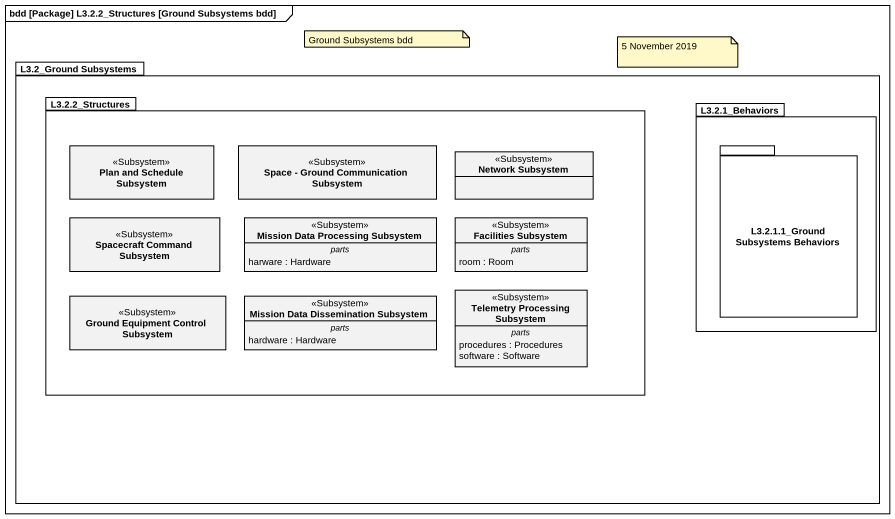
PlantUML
@startuml
mainframe bdd [Package] L3.2.2_Structures [Ground Subsystems bdd]
hide circle
hide empty members
package "L3.2_Ground Subsystems" as L3_2_Ground_Subsystems {
  package "L3.2.2_Structures" as L3_2_2_Structures {
    class "Plan and Schedule Subsystem" as Plan_and_Schedule_Subsystem <<Subsystem>>
    class "Space - Ground Communication Subsystem" as Space_Ground_Communication <<Subsystem>>
    class "Network Subsystem" as Network_Subsystem <<Subsystem>>
    class "Spacecraft Command Subsystem" as Spacecraft_Command_Subsystem <<Subsystem>>
    class "Mission Data Processing Subsystem" as Mission_Data_Processing <<Subsystem>> {
      -- parts --
      harware : Hardware
    }
    class "Facilities Subsystem" as Facilities_Subsystem <<Subsystem>> {
      -- parts --
      room : Room
    }
    class "Ground Equipment Control Subsystem" as Ground_Equipment_Control <<Subsystem>>
    class "Mission Data Dissemination Subsystem" as Mission_Data_Dissemination <<Subsystem>> {
      -- parts --
      hardware : Hardware
    }
    class "Telemetry Processing Subsystem" as Telemetry_Processing <<Subsystem>> {
      -- parts --
      procedures : Procedures
      software : Software
    }
  }
  package "L3.2.1_Behaviors" as L3_2_1_Behaviors {
    package "L3.2.1.1_Ground Subsystems Behaviors" as L3_2_1_1_Ground_Subsystems {
    }
  }
}
note as N1
  Ground Subsystems bdd
end note
note as N2
  5 November 2019
end note
@enduml
